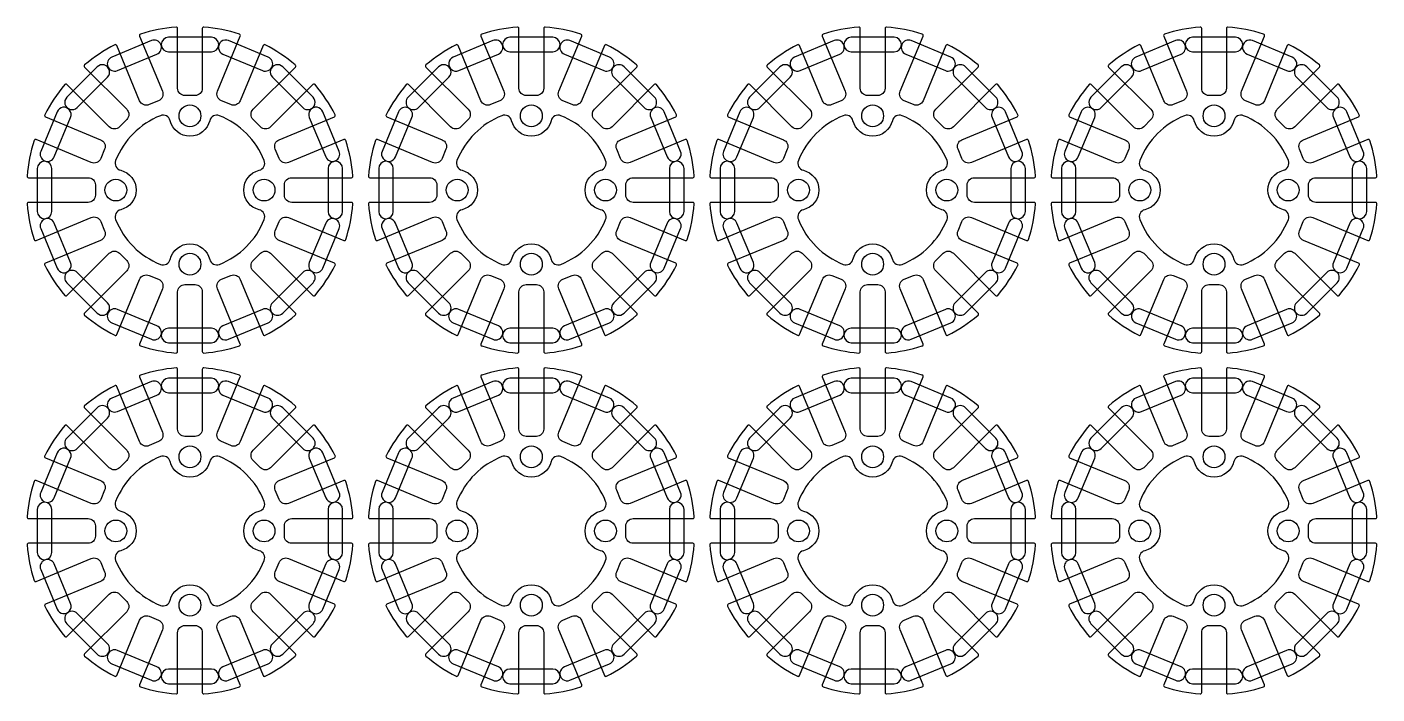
# Model space of a CAD drawing. Header units: inches. Extents: x 0 to 186, y 0 to 92.
import ezdxf

# ---------------------------------------------------------------- set-up
doc = ezdxf.new("R2010")
doc.units = ezdxf.units.IN
doc.header["$MEASUREMENT"] = 0
for name, color, linetype in [('ネジ', 3, 'Continuous'), ('ピン', 4, 'Continuous'), ('外形', 6, 'Continuous')]:
    doc.layers.add(name, color=color, linetype=linetype)

# ---------------------------------------------------------------- blocks, each defined once
blk = doc.blocks.new('*U5')
at = {"layer": 'ピン'}
blk.add_lwpolyline([(-2.95, 1.005, 1), (-2.95, -1.005), (2.95, -1.005, 1), (2.95, 1.005)], format="xyb", close=True, dxfattribs=at)
blk = doc.blocks.new('*U7')
at = {"color": 0, "linetype": 'ByBlock', "lineweight": -2, "transparency": 16777216}
for p, rotation in [((30.17, 49.77), 22.50000000000001), ((45.47, 49.77), 337.5), ((23.68, 45.43), 45), ((51.96, 45.43), 315), ((19.34, 38.94), 67.5), ((56.3, 38.94), 292.5), ((17.82, 31.29), 90), ((57.82, 31.29), 270), ((19.34, 23.64), 112.5), ((56.3, 23.64), 247.5), ((23.68, 17.15), 135), ((51.96, 17.15), 225), ((30.17, 12.81), 157.5), ((45.47, 12.81), 202.5), ((37.82, 11.29), 180)]:
    blk.add_blockref('*U5', p, dxfattribs=dict(at, rotation=rotation))
blk.add_blockref('*U5', (37.82, 51.29), dxfattribs=at)
blk = doc.blocks.new('*U14')
at = {"layer": 'ピン'}
blk.add_lwpolyline([(-2.95, 1.005, 1), (-2.95, -1.005), (2.95, -1.005, 1), (2.95, 1.005)], format="xyb", close=True, dxfattribs=at)
blk = doc.blocks.new('*U16')
at = {"color": 0, "linetype": 'ByBlock', "lineweight": -2, "transparency": 16777216}
for p, rotation in [((30.17, 49.77), 22.50000000000001), ((45.47, 49.77), 337.5), ((23.68, 45.43), 45), ((51.96, 45.43), 315), ((19.34, 38.94), 67.5), ((56.3, 38.94), 292.5), ((17.82, 31.29), 90), ((57.82, 31.29), 270), ((19.34, 23.64), 112.5), ((56.3, 23.64), 247.5), ((23.68, 17.15), 135), ((51.96, 17.15), 225), ((30.17, 12.81), 157.5), ((45.47, 12.81), 202.5), ((37.82, 11.29), 180)]:
    blk.add_blockref('*U14', p, dxfattribs=dict(at, rotation=rotation))
blk.add_blockref('*U14', (37.82, 51.29), dxfattribs=at)
blk = doc.blocks.new('*U21')
at = {"layer": 'ピン'}
blk.add_lwpolyline([(-2.95, 1.005, 1), (-2.95, -1.005), (2.95, -1.005, 1), (2.95, 1.005)], format="xyb", close=True, dxfattribs=at)
blk = doc.blocks.new('*U23')
at = {"color": 0, "linetype": 'ByBlock', "lineweight": -2, "transparency": 16777216}
for p, rotation in [((30.17, 49.77), 22.50000000000001), ((45.47, 49.77), 337.5), ((23.68, 45.43), 45), ((51.96, 45.43), 315), ((19.34, 38.94), 67.5), ((56.3, 38.94), 292.5), ((17.82, 31.29), 90), ((57.82, 31.29), 270), ((19.34, 23.64), 112.5), ((56.3, 23.64), 247.5), ((23.68, 17.15), 135), ((51.96, 17.15), 225), ((30.17, 12.81), 157.5), ((45.47, 12.81), 202.5), ((37.82, 11.29), 180)]:
    blk.add_blockref('*U21', p, dxfattribs=dict(at, rotation=rotation))
blk.add_blockref('*U21', (37.82, 51.29), dxfattribs=at)
blk = doc.blocks.new('*U29')
at = {"layer": 'ピン'}
blk.add_lwpolyline([(-2.95, 1.005, 1), (-2.95, -1.005), (2.95, -1.005, 1), (2.95, 1.005)], format="xyb", close=True, dxfattribs=at)
blk = doc.blocks.new('*U30')
at = {"color": 0, "linetype": 'ByBlock', "lineweight": -2, "transparency": 16777216}
for p, rotation in [((30.17, 49.77), 22.50000000000001), ((45.47, 49.77), 337.5), ((23.68, 45.43), 45), ((51.96, 45.43), 315), ((19.34, 38.94), 67.5), ((56.3, 38.94), 292.5), ((17.82, 31.29), 90), ((57.82, 31.29), 270), ((19.34, 23.64), 112.5), ((56.3, 23.64), 247.5), ((23.68, 17.15), 135), ((51.96, 17.15), 225), ((30.17, 12.81), 157.5), ((45.47, 12.81), 202.5), ((37.82, 11.29), 180)]:
    blk.add_blockref('*U29', p, dxfattribs=dict(at, rotation=rotation))
blk.add_blockref('*U29', (37.82, 51.29), dxfattribs=at)
blk = doc.blocks.new('*U47')
at = {"layer": 'ピン'}
blk.add_lwpolyline([(-2.95, 1.005, 1), (-2.95, -1.005), (2.95, -1.005, 1), (2.95, 1.005)], format="xyb", close=True, dxfattribs=at)
blk = doc.blocks.new('*U48')
at = {"color": 0, "linetype": 'ByBlock', "lineweight": -2, "transparency": 16777216}
for p, rotation in [((30.17, 49.77), 22.50000000000001), ((45.47, 49.77), 337.5), ((23.68, 45.43), 45), ((51.96, 45.43), 315), ((19.34, 38.94), 67.5), ((56.3, 38.94), 292.5), ((17.82, 31.29), 90), ((57.82, 31.29), 270), ((19.34, 23.64), 112.5), ((56.3, 23.64), 247.5), ((23.68, 17.15), 135), ((51.96, 17.15), 225), ((30.17, 12.81), 157.5), ((45.47, 12.81), 202.5), ((37.82, 11.29), 180)]:
    blk.add_blockref('*U47', p, dxfattribs=dict(at, rotation=rotation))
blk.add_blockref('*U47', (37.82, 51.29), dxfattribs=at)
blk = doc.blocks.new('*U49')
at = {"layer": 'ピン'}
blk.add_lwpolyline([(-2.95, 1.005, 1), (-2.95, -1.005), (2.95, -1.005, 1), (2.95, 1.005)], format="xyb", close=True, dxfattribs=at)
blk = doc.blocks.new('*U50')
at = {"color": 0, "linetype": 'ByBlock', "lineweight": -2, "transparency": 16777216}
for p, rotation in [((30.17, 49.77), 22.50000000000001), ((45.47, 49.77), 337.5), ((23.68, 45.43), 45), ((51.96, 45.43), 315), ((19.34, 38.94), 67.5), ((56.3, 38.94), 292.5), ((17.82, 31.29), 90), ((57.82, 31.29), 270), ((19.34, 23.64), 112.5), ((56.3, 23.64), 247.5), ((23.68, 17.15), 135), ((51.96, 17.15), 225), ((30.17, 12.81), 157.5), ((45.47, 12.81), 202.5), ((37.82, 11.29), 180)]:
    blk.add_blockref('*U49', p, dxfattribs=dict(at, rotation=rotation))
blk.add_blockref('*U49', (37.82, 51.29), dxfattribs=at)
blk = doc.blocks.new('*U42')
at = {"layer": 'ピン'}
blk.add_lwpolyline([(-2.95, 1.005, 1), (-2.95, -1.005), (2.95, -1.005, 1), (2.95, 1.005)], format="xyb", close=True, dxfattribs=at)
blk = doc.blocks.new('*U44')
at = {"color": 0, "linetype": 'ByBlock', "lineweight": -2, "transparency": 16777216}
for p, rotation in [((30.17, 49.77), 22.50000000000001), ((45.47, 49.77), 337.5), ((23.68, 45.43), 45), ((51.96, 45.43), 315), ((19.34, 38.94), 67.5), ((56.3, 38.94), 292.5), ((17.82, 31.29), 90), ((57.82, 31.29), 270), ((19.34, 23.64), 112.5), ((56.3, 23.64), 247.5), ((23.68, 17.15), 135), ((51.96, 17.15), 225), ((30.17, 12.81), 157.5), ((45.47, 12.81), 202.5), ((37.82, 11.29), 180)]:
    blk.add_blockref('*U42', p, dxfattribs=dict(at, rotation=rotation))
blk.add_blockref('*U42', (37.82, 51.29), dxfattribs=at)
blk = doc.blocks.new('*U45')
at = {"layer": 'ピン'}
blk.add_lwpolyline([(-2.95, 1.005, 1), (-2.95, -1.005), (2.95, -1.005, 1), (2.95, 1.005)], format="xyb", close=True, dxfattribs=at)
blk = doc.blocks.new('*U46')
at = {"color": 0, "linetype": 'ByBlock', "lineweight": -2, "transparency": 16777216}
for p, rotation in [((30.17, 49.77), 22.50000000000001), ((45.47, 49.77), 337.5), ((23.68, 45.43), 45), ((51.96, 45.43), 315), ((19.34, 38.94), 67.5), ((56.3, 38.94), 292.5), ((17.82, 31.29), 90), ((57.82, 31.29), 270), ((19.34, 23.64), 112.5), ((56.3, 23.64), 247.5), ((23.68, 17.15), 135), ((51.96, 17.15), 225), ((30.17, 12.81), 157.5), ((45.47, 12.81), 202.5), ((37.82, 11.29), 180)]:
    blk.add_blockref('*U45', p, dxfattribs=dict(at, rotation=rotation))
blk.add_blockref('*U45', (37.82, 51.29), dxfattribs=at)

msp = doc.modelspace()

# ---------------------------------------------------------------- linework, layer by layer
at = {"layer": 'ネジ'}
for p, q in [((20.69, 77.77), (20.69, 77.77)), ((67.66, 77.77), (67.66, 77.77)), ((114.63, 77.77), (114.63, 77.77)), ((161.59, 77.77), (161.59, 77.77)), ((20.69, 30.89), (20.69, 30.89)), ((67.66, 30.89), (67.66, 30.89)), ((114.63, 30.89), (114.63, 30.89)), ((161.59, 30.89), (161.59, 30.89))]:
    msp.add_line(p, q, dxfattribs=at)
at = {"layer": '外形'}
for points in [[(12.07, 89.28, 0.055579), (7.92, 86.51, 0.439425), (7.91, 86.22), (13.72, 80.41, -0.414214), (13.72, 78.99), (12.73, 78, -0.414214), (11.32, 78), (5.5, 83.81, 0.439425), (5.21, 83.8, 0.055579), (2.44, 79.65, 0.439425), (2.54, 79.38), (10.13, 76.23, -0.414214), (10.68, 74.93), (10.14, 73.63, -0.414214), (8.83, 73.09), (1.24, 76.24, 0.439425), (0.97, 76.11, 0.055579), (0, 71.22, 0.439425), (0.2, 71), (8.42, 71, -0.414214), (9.42, 70), (9.42, 68.6, -0.414214), (8.42, 67.6), (0.2, 67.6, 0.439425), (0, 67.39, 0.055579), (0.97, 62.5, 0.439425), (1.24, 62.37), (8.83, 65.52, -0.414214), (10.14, 64.98), (10.68, 63.68, -0.414214), (10.13, 62.38), (2.54, 59.23, 0.439425), (2.44, 58.95, 0.055579), (5.21, 54.81, 0.439425), (5.5, 54.8), (11.32, 60.61, -0.414214), (12.73, 60.61), (13.72, 59.62, -0.414214), (13.72, 58.2), (7.91, 52.39, 0.439425), (7.92, 52.1, 0.055579), (12.07, 49.33, 0.439425), (12.34, 49.43), (15.49, 57.02, -0.414214), (16.8, 57.56), (18.09, 57.03, -0.414214), (18.63, 55.72), (15.49, 48.13, 0.439425), (15.61, 47.86, 0.055579), (20.5, 46.89, 0.439425), (20.72, 47.09), (20.72, 55.3, -0.414214), (21.72, 56.3), (23.12, 56.3, -0.414214), (24.12, 55.3), (24.12, 47.09, 0.439425), (24.34, 46.89, 0.055579), (29.23, 47.86, 0.439425), (29.35, 48.13), (26.21, 55.72, -0.414214), (26.75, 57.03), (28.04, 57.56, -0.414214), (29.35, 57.02), (32.49, 49.43, 0.439425), (32.77, 49.33, 0.055579), (36.91, 52.1, 0.439425), (36.93, 52.39), (31.12, 58.2, -0.414214), (31.12, 59.62), (32.11, 60.61, -0.414214), (33.52, 60.61), (39.33, 54.8, 0.439425), (39.63, 54.81, 0.055579), (42.4, 58.95, 0.439425), (42.3, 59.23), (34.7, 62.38, -0.414214), (34.16, 63.68), (34.7, 64.98, -0.414214), (36, 65.52), (43.6, 62.37, 0.439425), (43.86, 62.5, 0.055579), (44.84, 67.39, 0.439425), (44.64, 67.6), (36.42, 67.6, -0.414214), (35.42, 68.6), (35.42, 70, -0.414214), (36.42, 71), (44.64, 71, 0.439425), (44.84, 71.22, 0.055579), (43.86, 76.11, 0.439425), (43.6, 76.24), (36, 73.09, -0.414214), (34.7, 73.63), (34.16, 74.93, -0.414214), (34.7, 76.23), (42.3, 79.38, 0.439425), (42.4, 79.65, 0.055579), (39.63, 83.8, 0.439425), (39.33, 83.81), (33.52, 78, -0.414214), (32.11, 78), (31.12, 78.99, -0.414214), (31.12, 80.41), (36.93, 86.22, 0.439425), (36.91, 86.51, 0.055579), (32.77, 89.28, 0.439425), (32.49, 89.18), (29.35, 81.59, -0.414214), (28.04, 81.05), (26.75, 81.58, -0.414214), (26.21, 82.89), (29.35, 90.48, 0.439425), (29.23, 90.75, 0.055579), (24.34, 91.72, 0.439425), (24.12, 91.52), (24.12, 83.3, -0.414214), (23.12, 82.3), (21.72, 82.3, -0.414214), (20.72, 83.3), (20.72, 91.52, 0.439425), (20.5, 91.72, 0.055579), (15.61, 90.75, 0.439425), (15.49, 90.48), (18.63, 82.89, -0.414214), (18.09, 81.58), (16.8, 81.05, -0.414214), (15.49, 81.59), (12.34, 89.18, 0.439425)], [(59.04, 89.28, 0.055579), (54.89, 86.51, 0.439425), (54.88, 86.22), (60.69, 80.41, -0.414214), (60.69, 78.99), (59.7, 78, -0.414214), (58.28, 78), (52.47, 83.81, 0.439425), (52.18, 83.8, 0.055579), (49.41, 79.65, 0.439425), (49.51, 79.38), (57.1, 76.23, -0.414214), (57.64, 74.93), (57.11, 73.63, -0.414214), (55.8, 73.09), (48.21, 76.24, 0.439425), (47.94, 76.11, 0.055579), (46.97, 71.22, 0.439425), (47.17, 71), (55.39, 71, -0.414214), (56.39, 70), (56.39, 68.6, -0.414214), (55.39, 67.6), (47.17, 67.6, 0.439425), (46.97, 67.39, 0.055579), (47.94, 62.5, 0.439425), (48.21, 62.37), (55.8, 65.52, -0.414214), (57.11, 64.98), (57.64, 63.68, -0.414214), (57.1, 62.38), (49.51, 59.23, 0.439425), (49.41, 58.95, 0.055579), (52.18, 54.81, 0.439425), (52.47, 54.8), (58.28, 60.61, -0.414214), (59.7, 60.61), (60.69, 59.62, -0.414214), (60.69, 58.2), (54.88, 52.39, 0.439425), (54.89, 52.1, 0.055579), (59.04, 49.33, 0.439425), (59.31, 49.43), (62.46, 57.02, -0.414214), (63.76, 57.56), (65.06, 57.03, -0.414214), (65.6, 55.72), (62.45, 48.13, 0.439425), (62.58, 47.86, 0.055579), (67.47, 46.89, 0.439425), (67.69, 47.09), (67.69, 55.3, -0.414214), (68.69, 56.3), (70.09, 56.3, -0.414214), (71.09, 55.3), (71.09, 47.09, 0.439425), (71.3, 46.89, 0.055579), (76.19, 47.86, 0.439425), (76.32, 48.13), (73.17, 55.72, -0.414214), (73.71, 57.03), (75.01, 57.56, -0.414214), (76.31, 57.02), (79.46, 49.43, 0.439425), (79.74, 49.33, 0.055579), (83.88, 52.1, 0.439425), (83.9, 52.39), (78.08, 58.2, -0.414214), (78.08, 59.62), (79.07, 60.61, -0.414214), (80.49, 60.61), (86.3, 54.8, 0.439425), (86.59, 54.81, 0.055579), (89.36, 58.95, 0.439425), (89.26, 59.23), (81.67, 62.38, -0.414214), (81.13, 63.68), (81.66, 64.98, -0.414214), (82.97, 65.52), (90.56, 62.37, 0.439425), (90.83, 62.5, 0.055579), (91.8, 67.39, 0.439425), (91.61, 67.6), (83.39, 67.6, -0.414214), (82.39, 68.6), (82.39, 70, -0.414214), (83.39, 71), (91.61, 71, 0.439425), (91.8, 71.22, 0.055579), (90.83, 76.11, 0.439425), (90.56, 76.24), (82.97, 73.09, -0.414214), (81.66, 73.63), (81.13, 74.93, -0.414214), (81.67, 76.23), (89.26, 79.38, 0.439425), (89.36, 79.65, 0.055579), (86.59, 83.8, 0.439425), (86.3, 83.81), (80.49, 78, -0.414214), (79.07, 78), (78.08, 78.99, -0.414214), (78.08, 80.41), (83.9, 86.22, 0.439425), (83.88, 86.51, 0.055579), (79.74, 89.28, 0.439425), (79.46, 89.18), (76.31, 81.59, -0.414214), (75.01, 81.05), (73.71, 81.58, -0.414214), (73.17, 82.89), (76.32, 90.48, 0.439425), (76.19, 90.75, 0.055579), (71.3, 91.72, 0.439425), (71.09, 91.52), (71.09, 83.3, -0.414214), (70.09, 82.3), (68.69, 82.3, -0.414214), (67.69, 83.3), (67.69, 91.52, 0.439425), (67.47, 91.72, 0.055579), (62.58, 90.75, 0.439425), (62.45, 90.48), (65.6, 82.89, -0.414214), (65.06, 81.58), (63.76, 81.05, -0.414214), (62.46, 81.59), (59.31, 89.18, 0.439425)], [(106, 89.28, 0.055579), (101.86, 86.51, 0.439425), (101.85, 86.22), (107.66, 80.41, -0.414214), (107.66, 78.99), (106.67, 78, -0.414214), (105.25, 78), (99.44, 83.81, 0.439425), (99.15, 83.8, 0.055579), (96.38, 79.65, 0.439425), (96.48, 79.38), (104.07, 76.23, -0.414214), (104.61, 74.93), (104.08, 73.63, -0.414214), (102.77, 73.09), (95.18, 76.24, 0.439425), (94.91, 76.11, 0.055579), (93.94, 71.22, 0.439425), (94.14, 71), (102.35, 71, -0.414214), (103.35, 70), (103.35, 68.6, -0.414214), (102.35, 67.6), (94.14, 67.6, 0.439425), (93.94, 67.39, 0.055579), (94.91, 62.5, 0.439425), (95.18, 62.37), (102.77, 65.52, -0.414214), (104.08, 64.98), (104.61, 63.68, -0.414214), (104.07, 62.38), (96.48, 59.23, 0.439425), (96.38, 58.95, 0.055579), (99.15, 54.81, 0.439425), (99.44, 54.8), (105.25, 60.61, -0.414214), (106.67, 60.61), (107.66, 59.62, -0.414214), (107.66, 58.2), (101.85, 52.39, 0.439425), (101.86, 52.1, 0.055579), (106, 49.33, 0.439425), (106.28, 49.43), (109.43, 57.02, -0.414214), (110.73, 57.56), (112.03, 57.03, -0.414214), (112.57, 55.72), (109.42, 48.13, 0.439425), (109.55, 47.86, 0.055579), (114.44, 46.89, 0.439425), (114.65, 47.09), (114.65, 55.3, -0.414214), (115.65, 56.3), (117.05, 56.3, -0.414214), (118.05, 55.3), (118.05, 47.09, 0.439425), (118.27, 46.89, 0.055579), (123.16, 47.86, 0.439425), (123.29, 48.13), (120.14, 55.72, -0.414214), (120.68, 57.03), (121.98, 57.56, -0.414214), (123.28, 57.02), (126.43, 49.43, 0.439425), (126.7, 49.33, 0.055579), (130.85, 52.1, 0.439425), (130.86, 52.39), (125.05, 58.2, -0.414214), (125.05, 59.62), (126.04, 60.61, -0.414214), (127.46, 60.61), (133.27, 54.8, 0.439425), (133.56, 54.81, 0.055579), (136.33, 58.95, 0.439425), (136.23, 59.23), (128.64, 62.38, -0.414214), (128.1, 63.68), (128.63, 64.98, -0.414214), (129.94, 65.52), (137.53, 62.37, 0.439425), (137.8, 62.5, 0.055579), (138.77, 67.39, 0.439425), (138.57, 67.6), (130.35, 67.6, -0.414214), (129.35, 68.6), (129.35, 70, -0.414214), (130.35, 71), (138.57, 71, 0.439425), (138.77, 71.22, 0.055579), (137.8, 76.11, 0.439425), (137.53, 76.24), (129.94, 73.09, -0.414214), (128.63, 73.63), (128.1, 74.93, -0.414214), (128.64, 76.23), (136.23, 79.38, 0.439425), (136.33, 79.65, 0.055579), (133.56, 83.8, 0.439425), (133.27, 83.81), (127.46, 78, -0.414214), (126.04, 78), (125.05, 78.99, -0.414214), (125.05, 80.41), (130.86, 86.22, 0.439425), (130.85, 86.51, 0.055579), (126.7, 89.28, 0.439425), (126.43, 89.18), (123.28, 81.59, -0.414214), (121.98, 81.05), (120.68, 81.58, -0.414214), (120.14, 82.89), (123.29, 90.48, 0.439425), (123.16, 90.75, 0.055579), (118.27, 91.72, 0.439425), (118.05, 91.52), (118.05, 83.3, -0.414214), (117.05, 82.3), (115.65, 82.3, -0.414214), (114.65, 83.3), (114.65, 91.52, 0.439425), (114.44, 91.72, 0.055579), (109.55, 90.75, 0.439425), (109.42, 90.48), (112.57, 82.89, -0.414214), (112.03, 81.58), (110.73, 81.05, -0.414214), (109.43, 81.59), (106.28, 89.18, 0.439425)], [(152.97, 89.28, 0.055579), (148.83, 86.51, 0.439425), (148.81, 86.22), (154.63, 80.41, -0.414214), (154.63, 78.99), (153.64, 78, -0.414214), (152.22, 78), (146.41, 83.81, 0.439425), (146.12, 83.8, 0.055579), (143.34, 79.65, 0.439425), (143.45, 79.38), (151.04, 76.23, -0.414214), (151.58, 74.93), (151.04, 73.63, -0.414214), (149.74, 73.09), (142.14, 76.24, 0.439425), (141.88, 76.11, 0.055579), (140.9, 71.22, 0.439425), (141.1, 71), (149.32, 71, -0.414214), (150.32, 70), (150.32, 68.6, -0.414214), (149.32, 67.6), (141.1, 67.6, 0.439425), (140.9, 67.39, 0.055579), (141.88, 62.5, 0.439425), (142.14, 62.37), (149.74, 65.52, -0.414214), (151.04, 64.98), (151.58, 63.68, -0.414214), (151.04, 62.38), (143.45, 59.23, 0.439425), (143.34, 58.95, 0.055579), (146.12, 54.81, 0.439425), (146.41, 54.8), (152.22, 60.61, -0.414214), (153.64, 60.61), (154.63, 59.62, -0.414214), (154.63, 58.2), (148.81, 52.39, 0.439425), (148.83, 52.1, 0.055579), (152.97, 49.33, 0.439425), (153.25, 49.43), (156.39, 57.02, -0.414214), (157.7, 57.56), (158.99, 57.03, -0.414214), (159.54, 55.72), (156.39, 48.13, 0.439425), (156.51, 47.86, 0.055579), (161.41, 46.89, 0.439425), (161.62, 47.09), (161.62, 55.3, -0.414214), (162.62, 56.3), (164.02, 56.3, -0.414214), (165.02, 55.3), (165.02, 47.09, 0.439425), (165.24, 46.89, 0.055579), (170.13, 47.86, 0.439425), (170.25, 48.13), (167.11, 55.72, -0.414214), (167.65, 57.03), (168.94, 57.56, -0.414214), (170.25, 57.02), (173.4, 49.43, 0.439425), (173.67, 49.33, 0.055579), (177.82, 52.1, 0.439425), (177.83, 52.39), (172.02, 58.2, -0.414214), (172.02, 59.62), (173.01, 60.61, -0.414214), (174.42, 60.61), (180.24, 54.8, 0.439425), (180.53, 54.81, 0.055579), (183.3, 58.95, 0.439425), (183.2, 59.23), (175.61, 62.38, -0.414214), (175.07, 63.68), (175.6, 64.98, -0.414214), (176.91, 65.52), (184.5, 62.37, 0.439425), (184.77, 62.5, 0.055579), (185.74, 67.39, 0.439425), (185.54, 67.6), (177.32, 67.6, -0.414214), (176.32, 68.6), (176.32, 70, -0.414214), (177.32, 71), (185.54, 71, 0.439425), (185.74, 71.22, 0.055579), (184.77, 76.11, 0.439425), (184.5, 76.24), (176.91, 73.09, -0.414214), (175.6, 73.63), (175.07, 74.93, -0.414214), (175.61, 76.23), (183.2, 79.38, 0.439425), (183.3, 79.65, 0.055579), (180.53, 83.8, 0.439425), (180.24, 83.81), (174.42, 78, -0.414214), (173.01, 78), (172.02, 78.99, -0.414214), (172.02, 80.41), (177.83, 86.22, 0.439425), (177.82, 86.51, 0.055579), (173.67, 89.28, 0.439425), (173.4, 89.18), (170.25, 81.59, -0.414214), (168.94, 81.05), (167.65, 81.58, -0.414214), (167.11, 82.89), (170.25, 90.48, 0.439425), (170.13, 90.75, 0.055579), (165.24, 91.72, 0.439425), (165.02, 91.52), (165.02, 83.3, -0.414214), (164.02, 82.3), (162.62, 82.3, -0.414214), (161.62, 83.3), (161.62, 91.52, 0.439425), (161.41, 91.72, 0.055579), (156.51, 90.75, 0.439425), (156.39, 90.48), (159.54, 82.89, -0.414214), (158.99, 81.58), (157.7, 81.05, -0.414214), (156.39, 81.59), (153.25, 89.18, 0.439425)], [(25.14, 59.77, 0.455016), (26.48, 59.08, 0.206574), (32.64, 65.25, 0.455016), (31.95, 66.59, -0.784219), (31.95, 72.02, 0.455016), (32.64, 73.36, 0.206574), (26.48, 79.53, 0.455016), (25.14, 78.84, -0.784219), (19.7, 78.84, 0.455016), (18.36, 79.53, 0.206574), (12.19, 73.36, 0.455016), (12.89, 72.02, -0.784219), (12.89, 66.59, 0.455016), (12.19, 65.25, 0.206574), (18.36, 59.08, 0.455016), (19.7, 59.77, -0.784219)], [(72.11, 59.77, 0.455016), (73.45, 59.08, 0.206574), (79.61, 65.25, 0.455016), (78.92, 66.59, -0.784219), (78.92, 72.02, 0.455016), (79.61, 73.36, 0.206574), (73.45, 79.53, 0.455016), (72.11, 78.84, -0.784219), (66.67, 78.84, 0.455016), (65.33, 79.53, 0.206574), (59.16, 73.36, 0.455016), (59.85, 72.02, -0.784219), (59.85, 66.59, 0.455016), (59.16, 65.25, 0.206574), (65.33, 59.08, 0.455016), (66.67, 59.77, -0.784219)], [(119.07, 59.77, 0.455016), (120.41, 59.08, 0.206574), (126.58, 65.25, 0.455016), (125.89, 66.59, -0.784219), (125.89, 72.02, 0.455016), (126.58, 73.36, 0.206574), (120.41, 79.53, 0.455016), (119.07, 78.84, -0.784219), (113.64, 78.84, 0.455016), (112.3, 79.53, 0.206574), (106.13, 73.36, 0.455016), (106.82, 72.02, -0.784219), (106.82, 66.59, 0.455016), (106.13, 65.25, 0.206574), (112.3, 59.08, 0.455016), (113.64, 59.77, -0.784219)], [(166.04, 59.77, 0.455016), (167.38, 59.08, 0.206574), (173.55, 65.25, 0.455016), (172.86, 66.59, -0.784219), (172.86, 72.02, 0.455016), (173.55, 73.36, 0.206574), (167.38, 79.53, 0.455016), (166.04, 78.84, -0.784219), (160.6, 78.84, 0.455016), (159.26, 79.53, 0.206574), (153.1, 73.36, 0.455016), (153.79, 72.02, -0.784219), (153.79, 66.59, 0.455016), (153.1, 65.25, 0.206574), (159.26, 59.08, 0.455016), (160.6, 59.77, -0.784219)], [(12.07, 42.4, 0.055579), (7.92, 39.63, 0.439425), (7.91, 39.33), (13.72, 33.52, -0.414214), (13.72, 32.11), (12.73, 31.12, -0.414214), (11.32, 31.12), (5.5, 36.93, 0.439425), (5.21, 36.91, 0.055579), (2.44, 32.77, 0.439425), (2.54, 32.49), (10.13, 29.35, -0.414214), (10.68, 28.04), (10.14, 26.75, -0.414214), (8.83, 26.21), (1.24, 29.35, 0.439425), (0.97, 29.23, 0.055579), (0, 24.34, 0.439425), (0.2, 24.12), (8.42, 24.12, -0.414214), (9.42, 23.12), (9.42, 21.72, -0.414214), (8.42, 20.72), (0.2, 20.72, 0.439425), (0, 20.5, 0.055579), (0.97, 15.61, 0.439425), (1.24, 15.49), (8.83, 18.63, -0.414214), (10.14, 18.09), (10.68, 16.8, -0.414214), (10.13, 15.49), (2.54, 12.34, 0.439425), (2.44, 12.07, 0.055579), (5.21, 7.92, 0.439425), (5.5, 7.91), (11.32, 13.72, -0.414214), (12.73, 13.72), (13.72, 12.73, -0.414214), (13.72, 11.32), (7.91, 5.5, 0.439425), (7.92, 5.21, 0.055579), (12.07, 2.44, 0.439425), (12.34, 2.54), (15.49, 10.13, -0.414214), (16.8, 10.68), (18.09, 10.14, -0.414214), (18.63, 8.83), (15.49, 1.24, 0.439425), (15.61, 0.97, 0.055579), (20.5, 0, 0.439425), (20.72, 0.2), (20.72, 8.42, -0.414214), (21.72, 9.42), (23.12, 9.42, -0.414214), (24.12, 8.42), (24.12, 0.2, 0.439425), (24.34, 0, 0.055579), (29.23, 0.97, 0.439425), (29.35, 1.24), (26.21, 8.83, -0.414214), (26.75, 10.14), (28.04, 10.68, -0.414214), (29.35, 10.13), (32.49, 2.54, 0.439425), (32.77, 2.44, 0.055579), (36.91, 5.21, 0.439425), (36.93, 5.5), (31.12, 11.32, -0.414214), (31.12, 12.73), (32.11, 13.72, -0.414214), (33.52, 13.72), (39.33, 7.91, 0.439425), (39.63, 7.92, 0.055579), (42.4, 12.07, 0.439425), (42.3, 12.34), (34.7, 15.49, -0.414214), (34.16, 16.8), (34.7, 18.09, -0.414214), (36, 18.63), (43.6, 15.49, 0.439425), (43.86, 15.61, 0.055579), (44.84, 20.5, 0.439425), (44.64, 20.72), (36.42, 20.72, -0.414214), (35.42, 21.72), (35.42, 23.12, -0.414214), (36.42, 24.12), (44.64, 24.12, 0.439425), (44.84, 24.34, 0.055579), (43.86, 29.23, 0.439425), (43.6, 29.35), (36, 26.21, -0.414214), (34.7, 26.75), (34.16, 28.04, -0.414214), (34.7, 29.35), (42.3, 32.49, 0.439425), (42.4, 32.77, 0.055579), (39.63, 36.91, 0.439425), (39.33, 36.93), (33.52, 31.12, -0.414214), (32.11, 31.12), (31.12, 32.11, -0.414214), (31.12, 33.52), (36.93, 39.33, 0.439425), (36.91, 39.63, 0.055579), (32.77, 42.4, 0.439425), (32.49, 42.3), (29.35, 34.7, -0.414214), (28.04, 34.16), (26.75, 34.7, -0.414214), (26.21, 36), (29.35, 43.6, 0.439425), (29.23, 43.86, 0.055579), (24.34, 44.84, 0.439425), (24.12, 44.64), (24.12, 36.42, -0.414214), (23.12, 35.42), (21.72, 35.42, -0.414214), (20.72, 36.42), (20.72, 44.64, 0.439425), (20.5, 44.84, 0.055579), (15.61, 43.86, 0.439425), (15.49, 43.6), (18.63, 36, -0.414214), (18.09, 34.7), (16.8, 34.16, -0.414214), (15.49, 34.7), (12.34, 42.3, 0.439425)], [(59.04, 42.4, 0.055579), (54.89, 39.63, 0.439425), (54.88, 39.33), (60.69, 33.52, -0.414214), (60.69, 32.11), (59.7, 31.12, -0.414214), (58.28, 31.12), (52.47, 36.93, 0.439425), (52.18, 36.91, 0.055579), (49.41, 32.77, 0.439425), (49.51, 32.49), (57.1, 29.35, -0.414214), (57.64, 28.04), (57.11, 26.75, -0.414214), (55.8, 26.21), (48.21, 29.35, 0.439425), (47.94, 29.23, 0.055579), (46.97, 24.34, 0.439425), (47.17, 24.12), (55.39, 24.12, -0.414214), (56.39, 23.12), (56.39, 21.72, -0.414214), (55.39, 20.72), (47.17, 20.72, 0.439425), (46.97, 20.5, 0.055579), (47.94, 15.61, 0.439425), (48.21, 15.49), (55.8, 18.63, -0.414214), (57.11, 18.09), (57.64, 16.8, -0.414214), (57.1, 15.49), (49.51, 12.34, 0.439425), (49.41, 12.07, 0.055579), (52.18, 7.92, 0.439425), (52.47, 7.91), (58.28, 13.72, -0.414214), (59.7, 13.72), (60.69, 12.73, -0.414214), (60.69, 11.32), (54.88, 5.5, 0.439425), (54.89, 5.21, 0.055579), (59.04, 2.44, 0.439425), (59.31, 2.54), (62.46, 10.13, -0.414214), (63.76, 10.68), (65.06, 10.14, -0.414214), (65.6, 8.83), (62.45, 1.24, 0.439425), (62.58, 0.97, 0.055579), (67.47, 0, 0.439425), (67.69, 0.2), (67.69, 8.42, -0.414214), (68.69, 9.42), (70.09, 9.42, -0.414214), (71.09, 8.42), (71.09, 0.2, 0.439425), (71.3, 0, 0.055579), (76.19, 0.97, 0.439425), (76.32, 1.24), (73.17, 8.83, -0.414214), (73.71, 10.14), (75.01, 10.68, -0.414214), (76.31, 10.13), (79.46, 2.54, 0.439425), (79.74, 2.44, 0.055579), (83.88, 5.21, 0.439425), (83.9, 5.5), (78.08, 11.32, -0.414214), (78.08, 12.73), (79.07, 13.72, -0.414214), (80.49, 13.72), (86.3, 7.91, 0.439425), (86.59, 7.92, 0.055579), (89.36, 12.07, 0.439425), (89.26, 12.34), (81.67, 15.49, -0.414214), (81.13, 16.8), (81.66, 18.09, -0.414214), (82.97, 18.63), (90.56, 15.49, 0.439425), (90.83, 15.61, 0.055579), (91.8, 20.5, 0.439425), (91.61, 20.72), (83.39, 20.72, -0.414214), (82.39, 21.72), (82.39, 23.12, -0.414214), (83.39, 24.12), (91.61, 24.12, 0.439425), (91.8, 24.34, 0.055579), (90.83, 29.23, 0.439425), (90.56, 29.35), (82.97, 26.21, -0.414214), (81.66, 26.75), (81.13, 28.04, -0.414214), (81.67, 29.35), (89.26, 32.49, 0.439425), (89.36, 32.77, 0.055579), (86.59, 36.91, 0.439425), (86.3, 36.93), (80.49, 31.12, -0.414214), (79.07, 31.12), (78.08, 32.11, -0.414214), (78.08, 33.52), (83.9, 39.33, 0.439425), (83.88, 39.63, 0.055579), (79.74, 42.4, 0.439425), (79.46, 42.3), (76.31, 34.7, -0.414214), (75.01, 34.16), (73.71, 34.7, -0.414214), (73.17, 36), (76.32, 43.6, 0.439425), (76.19, 43.86, 0.055579), (71.3, 44.84, 0.439425), (71.09, 44.64), (71.09, 36.42, -0.414214), (70.09, 35.42), (68.69, 35.42, -0.414214), (67.69, 36.42), (67.69, 44.64, 0.439425), (67.47, 44.84, 0.055579), (62.58, 43.86, 0.439425), (62.45, 43.6), (65.6, 36, -0.414214), (65.06, 34.7), (63.76, 34.16, -0.414214), (62.46, 34.7), (59.31, 42.3, 0.439425)], [(106, 42.4, 0.055579), (101.86, 39.63, 0.439425), (101.85, 39.33), (107.66, 33.52, -0.414214), (107.66, 32.11), (106.67, 31.12, -0.414214), (105.25, 31.12), (99.44, 36.93, 0.439425), (99.15, 36.91, 0.055579), (96.38, 32.77, 0.439425), (96.48, 32.49), (104.07, 29.35, -0.414214), (104.61, 28.04), (104.08, 26.75, -0.414214), (102.77, 26.21), (95.18, 29.35, 0.439425), (94.91, 29.23, 0.055579), (93.94, 24.34, 0.439425), (94.14, 24.12), (102.35, 24.12, -0.414214), (103.35, 23.12), (103.35, 21.72, -0.414214), (102.35, 20.72), (94.14, 20.72, 0.439425), (93.94, 20.5, 0.055579), (94.91, 15.61, 0.439425), (95.18, 15.49), (102.77, 18.63, -0.414214), (104.08, 18.09), (104.61, 16.8, -0.414214), (104.07, 15.49), (96.48, 12.34, 0.439425), (96.38, 12.07, 0.055579), (99.15, 7.92, 0.439425), (99.44, 7.91), (105.25, 13.72, -0.414214), (106.67, 13.72), (107.66, 12.73, -0.414214), (107.66, 11.32), (101.85, 5.5, 0.439425), (101.86, 5.21, 0.055579), (106, 2.44, 0.439425), (106.28, 2.54), (109.43, 10.13, -0.414214), (110.73, 10.68), (112.03, 10.14, -0.414214), (112.57, 8.83), (109.42, 1.24, 0.439425), (109.55, 0.97, 0.055579), (114.44, 0, 0.439425), (114.65, 0.2), (114.65, 8.42, -0.414214), (115.65, 9.42), (117.05, 9.42, -0.414214), (118.05, 8.42), (118.05, 0.2, 0.439425), (118.27, 0, 0.055579), (123.16, 0.97, 0.439425), (123.29, 1.24), (120.14, 8.83, -0.414214), (120.68, 10.14), (121.98, 10.68, -0.414214), (123.28, 10.13), (126.43, 2.54, 0.439425), (126.7, 2.44, 0.055579), (130.85, 5.21, 0.439425), (130.86, 5.5), (125.05, 11.32, -0.414214), (125.05, 12.73), (126.04, 13.72, -0.414214), (127.46, 13.72), (133.27, 7.91, 0.439425), (133.56, 7.92, 0.055579), (136.33, 12.07, 0.439425), (136.23, 12.34), (128.64, 15.49, -0.414214), (128.1, 16.8), (128.63, 18.09, -0.414214), (129.94, 18.63), (137.53, 15.49, 0.439425), (137.8, 15.61, 0.055579), (138.77, 20.5, 0.439425), (138.57, 20.72), (130.35, 20.72, -0.414214), (129.35, 21.72), (129.35, 23.12, -0.414214), (130.35, 24.12), (138.57, 24.12, 0.439425), (138.77, 24.34, 0.055579), (137.8, 29.23, 0.439425), (137.53, 29.35), (129.94, 26.21, -0.414214), (128.63, 26.75), (128.1, 28.04, -0.414214), (128.64, 29.35), (136.23, 32.49, 0.439425), (136.33, 32.77, 0.055579), (133.56, 36.91, 0.439425), (133.27, 36.93), (127.46, 31.12, -0.414214), (126.04, 31.12), (125.05, 32.11, -0.414214), (125.05, 33.52), (130.86, 39.33, 0.439425), (130.85, 39.63, 0.055579), (126.7, 42.4, 0.439425), (126.43, 42.3), (123.28, 34.7, -0.414214), (121.98, 34.16), (120.68, 34.7, -0.414214), (120.14, 36), (123.29, 43.6, 0.439425), (123.16, 43.86, 0.055579), (118.27, 44.84, 0.439425), (118.05, 44.64), (118.05, 36.42, -0.414214), (117.05, 35.42), (115.65, 35.42, -0.414214), (114.65, 36.42), (114.65, 44.64, 0.439425), (114.44, 44.84, 0.055579), (109.55, 43.86, 0.439425), (109.42, 43.6), (112.57, 36, -0.414214), (112.03, 34.7), (110.73, 34.16, -0.414214), (109.43, 34.7), (106.28, 42.3, 0.439425)], [(152.97, 42.4, 0.055579), (148.83, 39.63, 0.439425), (148.81, 39.33), (154.63, 33.52, -0.414214), (154.63, 32.11), (153.64, 31.12, -0.414214), (152.22, 31.12), (146.41, 36.93, 0.439425), (146.12, 36.91, 0.055579), (143.34, 32.77, 0.439425), (143.45, 32.49), (151.04, 29.35, -0.414214), (151.58, 28.04), (151.04, 26.75, -0.414214), (149.74, 26.21), (142.14, 29.35, 0.439425), (141.88, 29.23, 0.055579), (140.9, 24.34, 0.439425), (141.1, 24.12), (149.32, 24.12, -0.414214), (150.32, 23.12), (150.32, 21.72, -0.414214), (149.32, 20.72), (141.1, 20.72, 0.439425), (140.9, 20.5, 0.055579), (141.88, 15.61, 0.439425), (142.14, 15.49), (149.74, 18.63, -0.414214), (151.04, 18.09), (151.58, 16.8, -0.414214), (151.04, 15.49), (143.45, 12.34, 0.439425), (143.34, 12.07, 0.055579), (146.12, 7.92, 0.439425), (146.41, 7.91), (152.22, 13.72, -0.414214), (153.64, 13.72), (154.63, 12.73, -0.414214), (154.63, 11.32), (148.81, 5.5, 0.439425), (148.83, 5.21, 0.055579), (152.97, 2.44, 0.439425), (153.25, 2.54), (156.39, 10.13, -0.414214), (157.7, 10.68), (158.99, 10.14, -0.414214), (159.54, 8.83), (156.39, 1.24, 0.439425), (156.51, 0.97, 0.055579), (161.41, 0, 0.439425), (161.62, 0.2), (161.62, 8.42, -0.414214), (162.62, 9.42), (164.02, 9.42, -0.414214), (165.02, 8.42), (165.02, 0.2, 0.439425), (165.24, 0, 0.055579), (170.13, 0.97, 0.439425), (170.25, 1.24), (167.11, 8.83, -0.414214), (167.65, 10.14), (168.94, 10.68, -0.414214), (170.25, 10.13), (173.4, 2.54, 0.439425), (173.67, 2.44, 0.055579), (177.82, 5.21, 0.439425), (177.83, 5.5), (172.02, 11.32, -0.414214), (172.02, 12.73), (173.01, 13.72, -0.414214), (174.42, 13.72), (180.24, 7.91, 0.439425), (180.53, 7.92, 0.055579), (183.3, 12.07, 0.439425), (183.2, 12.34), (175.61, 15.49, -0.414214), (175.07, 16.8), (175.6, 18.09, -0.414214), (176.91, 18.63), (184.5, 15.49, 0.439425), (184.77, 15.61, 0.055579), (185.74, 20.5, 0.439425), (185.54, 20.72), (177.32, 20.72, -0.414214), (176.32, 21.72), (176.32, 23.12, -0.414214), (177.32, 24.12), (185.54, 24.12, 0.439425), (185.74, 24.34, 0.055579), (184.77, 29.23, 0.439425), (184.5, 29.35), (176.91, 26.21, -0.414214), (175.6, 26.75), (175.07, 28.04, -0.414214), (175.61, 29.35), (183.2, 32.49, 0.439425), (183.3, 32.77, 0.055579), (180.53, 36.91, 0.439425), (180.24, 36.93), (174.42, 31.12, -0.414214), (173.01, 31.12), (172.02, 32.11, -0.414214), (172.02, 33.52), (177.83, 39.33, 0.439425), (177.82, 39.63, 0.055579), (173.67, 42.4, 0.439425), (173.4, 42.3), (170.25, 34.7, -0.414214), (168.94, 34.16), (167.65, 34.7, -0.414214), (167.11, 36), (170.25, 43.6, 0.439425), (170.13, 43.86, 0.055579), (165.24, 44.84, 0.439425), (165.02, 44.64), (165.02, 36.42, -0.414214), (164.02, 35.42), (162.62, 35.42, -0.414214), (161.62, 36.42), (161.62, 44.64, 0.439425), (161.41, 44.84, 0.055579), (156.51, 43.86, 0.439425), (156.39, 43.6), (159.54, 36, -0.414214), (158.99, 34.7), (157.7, 34.16, -0.414214), (156.39, 34.7), (153.25, 42.3, 0.439425)], [(25.14, 12.89, 0.455016), (26.48, 12.19, 0.206574), (32.64, 18.36, 0.455016), (31.95, 19.7, -0.784219), (31.95, 25.14, 0.455016), (32.64, 26.48, 0.206574), (26.48, 32.64, 0.455016), (25.14, 31.95, -0.784219), (19.7, 31.95, 0.455016), (18.36, 32.64, 0.206574), (12.19, 26.48, 0.455016), (12.89, 25.14, -0.784219), (12.89, 19.7, 0.455016), (12.19, 18.36, 0.206574), (18.36, 12.19, 0.455016), (19.7, 12.89, -0.784219)], [(72.11, 12.89, 0.455016), (73.45, 12.19, 0.206574), (79.61, 18.36, 0.455016), (78.92, 19.7, -0.784219), (78.92, 25.14, 0.455016), (79.61, 26.48, 0.206574), (73.45, 32.64, 0.455016), (72.11, 31.95, -0.784219), (66.67, 31.95, 0.455016), (65.33, 32.64, 0.206574), (59.16, 26.48, 0.455016), (59.85, 25.14, -0.784219), (59.85, 19.7, 0.455016), (59.16, 18.36, 0.206574), (65.33, 12.19, 0.455016), (66.67, 12.89, -0.784219)], [(119.07, 12.89, 0.455016), (120.41, 12.19, 0.206574), (126.58, 18.36, 0.455016), (125.89, 19.7, -0.784219), (125.89, 25.14, 0.455016), (126.58, 26.48, 0.206574), (120.41, 32.64, 0.455016), (119.07, 31.95, -0.784219), (113.64, 31.95, 0.455016), (112.3, 32.64, 0.206574), (106.13, 26.48, 0.455016), (106.82, 25.14, -0.784219), (106.82, 19.7, 0.455016), (106.13, 18.36, 0.206574), (112.3, 12.19, 0.455016), (113.64, 12.89, -0.784219)], [(166.04, 12.89, 0.455016), (167.38, 12.19, 0.206574), (173.55, 18.36, 0.455016), (172.86, 19.7, -0.784219), (172.86, 25.14, 0.455016), (173.55, 26.48, 0.206574), (167.38, 32.64, 0.455016), (166.04, 31.95, -0.784219), (160.6, 31.95, 0.455016), (159.26, 32.64, 0.206574), (153.1, 26.48, 0.455016), (153.79, 25.14, -0.784219), (153.79, 19.7, 0.455016), (153.1, 18.36, 0.206574), (159.26, 12.19, 0.455016), (160.6, 12.89, -0.784219)]]:
    msp.add_lwpolyline(points, format="xyb", close=True, dxfattribs=at)
for centre in [(22.42, 79.5), (69.39, 79.5), (116.35, 79.5), (163.32, 79.5), (12.22, 69.3), (32.62, 69.3), (59.19, 69.3), (79.59, 69.3), (106.15, 69.3), (126.55, 69.3), (153.12, 69.3), (173.52, 69.3), (22.42, 59.1), (69.39, 59.1), (116.35, 59.1), (163.32, 59.1), (22.42, 32.62), (69.39, 32.62), (116.35, 32.62), (163.32, 32.62), (12.22, 22.42), (32.62, 22.42), (59.19, 22.42), (79.59, 22.42), (106.15, 22.42), (126.55, 22.42), (153.12, 22.42), (173.52, 22.42), (22.42, 12.22), (69.39, 12.22), (116.35, 12.22), (163.32, 12.22)]:
    msp.add_circle(centre, 1.5, dxfattribs=at)

# ---------------------------------------------------------------- block references
for name, p in [('*U48', (-15.4, 38.02)), ('*U50', (31.57, 38.02)), ('*U44', (78.54, 38.02)), ('*U46', (125.5, 38.02)), ('*U7', (-15.4, -8.87)), ('*U16', (31.57, -8.87)), ('*U23', (78.54, -8.87)), ('*U30', (125.5, -8.87))]:
    msp.add_blockref(name, p)

doc.saveas('drawing.dxf')
